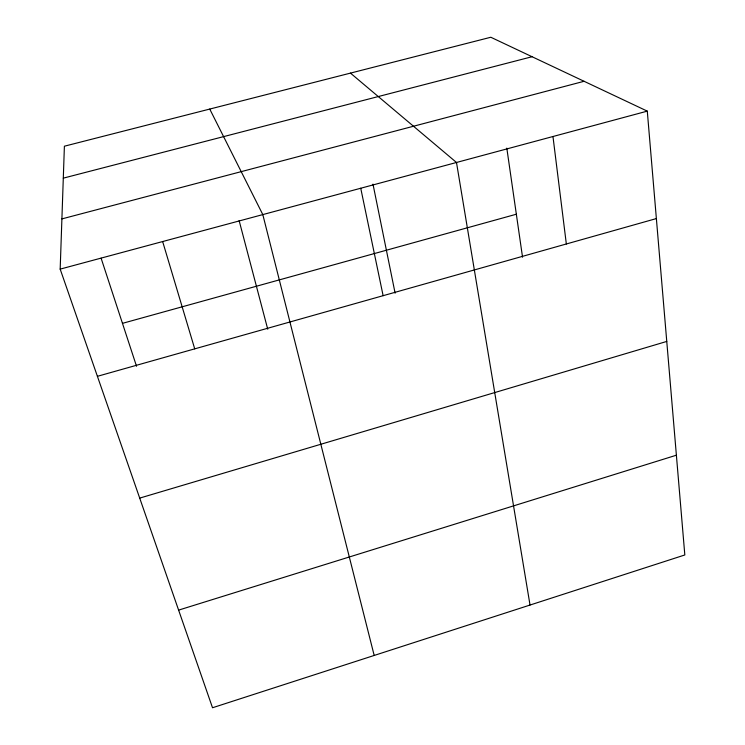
<?xml version="1.0" encoding="UTF-8"?>
<svg xmlns="http://www.w3.org/2000/svg" width="745" height="745" viewBox="0 0 745 745"><rect width="100%" height="100%" fill="white"/><g stroke="black" fill="none" stroke-linecap="round" stroke-linejoin="round"><path stroke-width="1.12" d="M60.177 269.122L64.396 146.206L490.815 37.25L647.284 111.135L684.823 554.969L212.521 707.75L60.177 269.122L647.284 111.135M178.614 610.118L676.386 455.204M139.706 498.107L666.766 341.433M97.409 376.318L656.373 218.574M122.469 323.349L516.341 214.225M61.9 218.9L584.08 81.289M63.297 178.148L532.06 56.722M350.457 73.112L456.489 162.475L530.021 605.042M209.745 109.068L262.808 214.588L374.186 655.451M101.106 258.18L136.531 366.251M162.652 241.548L194.724 348.856M239.126 220.595L267.734 329.206M360.738 188.243L383.126 295.69M372.984 184.127L395.111 293.167M506.814 148.125L522.543 257.193M552.967 136.512L566.34 243.988"/></g></svg>
